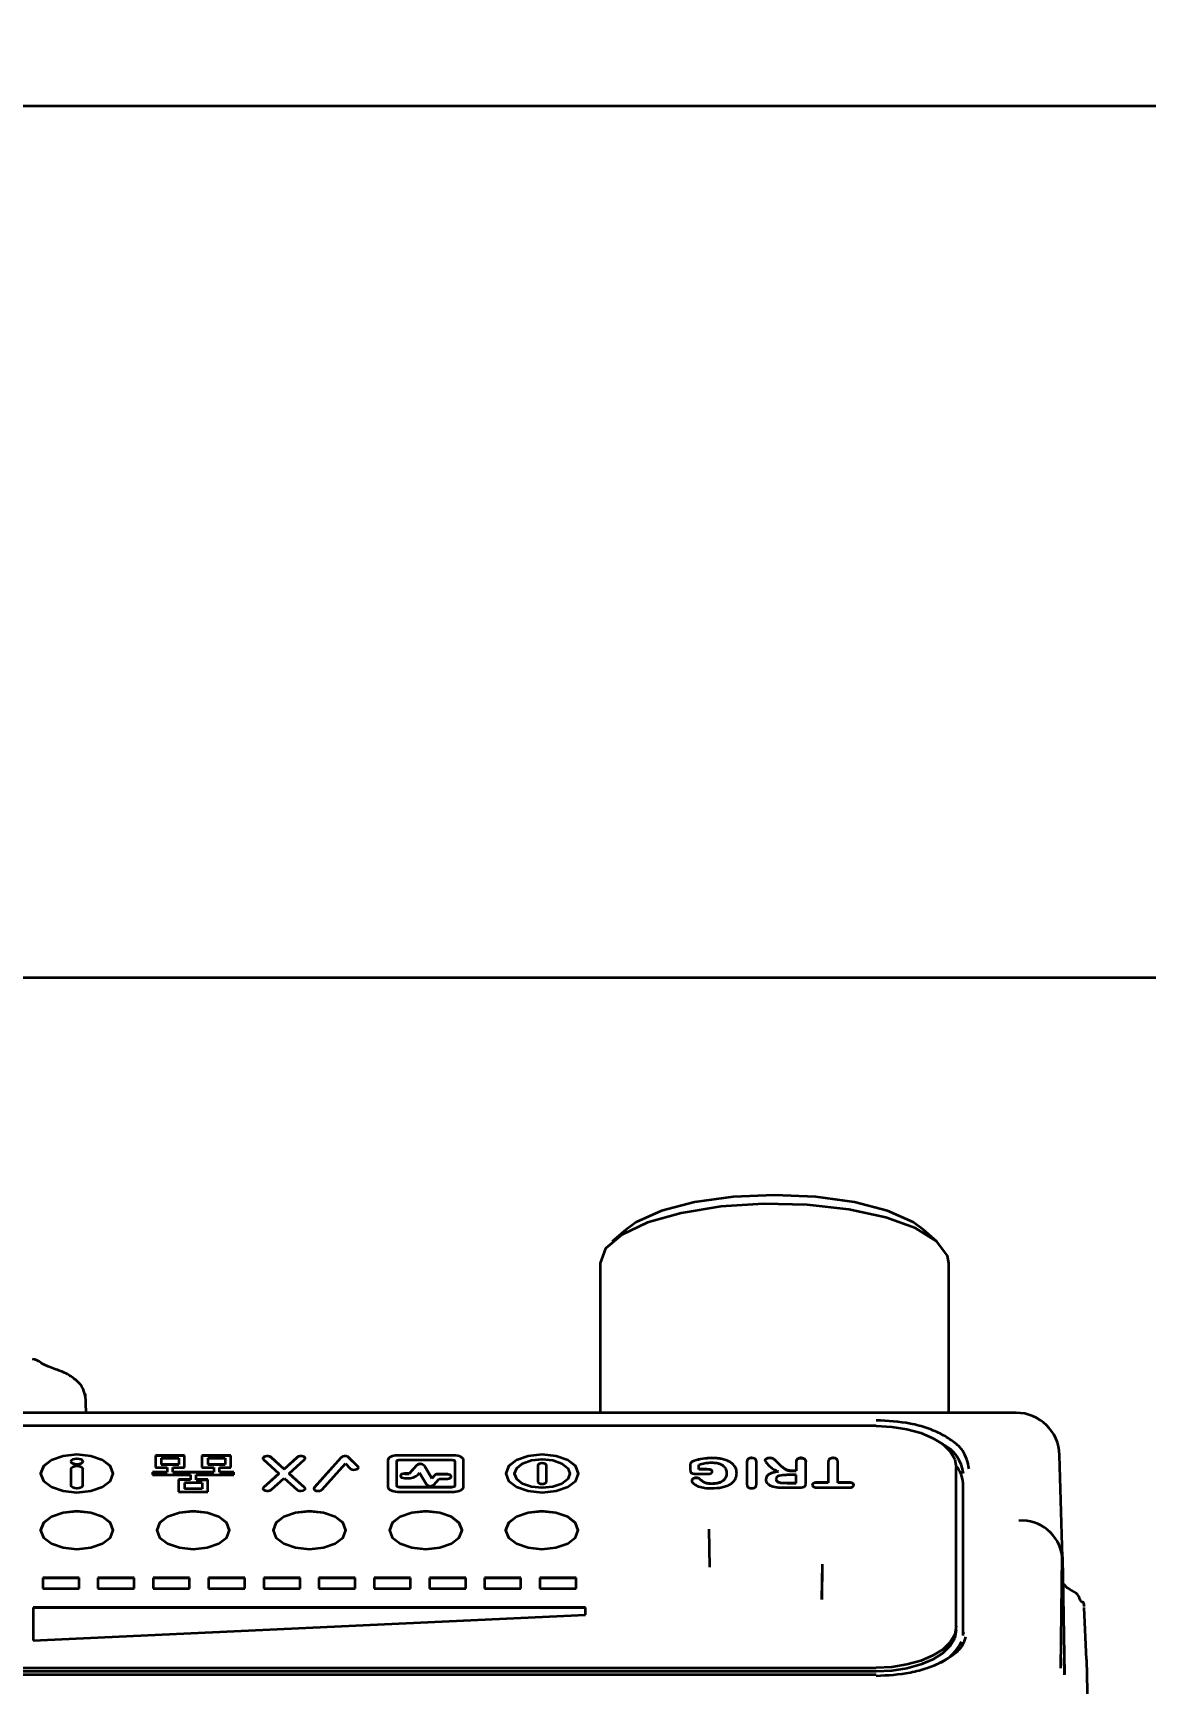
# Paper-space layout 'Blatt1' of a CAD drawing. Header units: millimetres. Extents: x 0 to 1189, y 0 to 841.
# Drawn here: x 229.03 to 236.69, y 649.37 to 660.73 of the extents above; entities that cross this region are included whole.
import ezdxf

# ---------------------------------------------------------------- set-up
doc = ezdxf.new("R2010")
doc.units = ezdxf.units.MM
doc.layers.add('BEMASSUNG', color=1, linetype='Continuous')
doc.styles.add('SLDTEXTSTYLE2', font='TXT', dxfattribs={"width": 0.75})
doc.dimstyles.new('SLDDIMSTYLE2', dxfattribs={"dimtxt": 3.5, "dimasz": 2.5, "dimexe": 0, "dimexo": 0.0625, "dimgap": 0.875, "dimtad": 1, "dimdec": 1, "dimlfac": 5, "dimrnd": 1e-09, "dimzin": 12, "dimdsep": 46, "dimtxsty": 'SLDTEXTSTYLE2', "dimsah": 1, "dimcen": 0.09, "dimadec": 0, "dimazin": 3, "dimtfac": 1, "dimtdec": 1, "dimtofl": 0, "dimtmove": 0, "dimatfit": 3, "dimfxl": 1, "dimfrac": 2, "dimtolj": 1, "dimtzin": 12, "dimarcsym": 0})

# ---------------------------------------------------------------- blocks, each defined once
blk = doc.blocks.new('_D_9')
at = {"layer": 'BEMASSUNG'}
for p, q in [((126.136, 599.232), (126.136, 758.832)), ((252.936, 599.232), (252.936, 758.832)), ((126.136, 756.832), (252.936, 756.832))]:
    blk.add_line(p, q, dxfattribs=at)
for points in [[(126.136, 756.832), (128.636, 756.482), (128.636, 757.182)], [(252.936, 756.832), (250.436, 757.182), (250.436, 756.482)]]:
    blk.add_solid(points, dxfattribs=at)
at = {"layer": 'BEMASSUNG', "insert": (185.657, 761.344), "char_height": 3.5, "attachment_point": 1, "style": 'SLDTEXTSTYLE2'}
blk.add_mtext('634', dxfattribs=at)

psp = doc.layouts.new('Blatt1')

# ---------------------------------------------------------------- linework, layer by layer
at = {"color": 7, "linetype": 'Continuous', "lineweight": 35}
for p, q in [((123.136, 660.232), (255.936, 660.232)), ((129.136, 654.232), (249.936, 654.232)), ((233.112, 652.496), (233.019, 652.414)), ((235.254, 652.414), (235.161, 652.496)), ((232.936, 652.265), (232.936, 651.236)), ((235.336, 651.236), (235.336, 652.265)), ((229.4, 651.236), (229.394, 651.367)), ((235.798, 651.236), (226.074, 651.236)), ((234.836, 651.146), (227.036, 651.146)), ((229.296, 650.901), (229.296, 650.9)), ((229.376, 650.9), (229.376, 650.901)), ((230.076, 650.943), (229.876, 650.943)), ((229.876, 650.943), (229.876, 650.86)), ((229.876, 650.943), (230.076, 650.943)), ((229.916, 650.923), (230.037, 650.923)), ((229.916, 650.923), (229.916, 650.881)), ((229.916, 650.881), (229.916, 650.88)), ((229.916, 650.881), (230.037, 650.881)), ((230.037, 650.88), (229.916, 650.88)), ((230.037, 650.923), (230.037, 650.881)), ((230.037, 650.881), (230.037, 650.88)), ((230.076, 650.86), (230.076, 650.943)), ((230.396, 650.943), (230.196, 650.943)), ((230.196, 650.943), (230.196, 650.86)), ((230.196, 650.943), (230.396, 650.943)), ((230.236, 650.923), (230.357, 650.923)), ((230.236, 650.923), (230.236, 650.881)), ((230.236, 650.881), (230.357, 650.881)), ((230.236, 650.881), (230.236, 650.88)), ((230.357, 650.88), (230.236, 650.88)), ((230.357, 650.923), (230.357, 650.881)), ((230.357, 650.881), (230.357, 650.88)), ((230.396, 650.86), (230.396, 650.943)), ((230.62, 650.914), (230.726, 650.818)), ((230.761, 650.849), (230.672, 650.93)), ((230.672, 650.929), (230.761, 650.849)), ((230.851, 650.93), (230.761, 650.849)), ((230.761, 650.849), (230.851, 650.929)), ((230.796, 650.818), (230.903, 650.914)), ((231.155, 650.929), (230.969, 650.721)), ((230.969, 650.72), (231.155, 650.928)), ((231.023, 650.707), (231.184, 650.886)), ((231.184, 650.886), (231.216, 650.853)), ((231.27, 650.867), (231.201, 650.935)), ((231.201, 650.935), (231.201, 650.934)), ((231.27, 650.866), (231.201, 650.934)), ((231.476, 650.909), (231.476, 650.727)), ((231.536, 650.901), (231.536, 650.735)), ((231.931, 650.943), (231.541, 650.943)), ((231.931, 650.942), (231.541, 650.942)), ((231.556, 650.912), (231.916, 650.912)), ((231.672, 650.874), (231.621, 650.818)), ((231.672, 650.873), (231.621, 650.817)), ((231.778, 650.785), (231.727, 650.872)), ((231.778, 650.784), (231.727, 650.871)), ((231.936, 650.901), (231.936, 650.735)), ((231.996, 650.727), (231.996, 650.909)), ((232.507, 650.874), (232.507, 650.873)), ((232.507, 650.874), (232.507, 650.762)), ((232.567, 650.762), (232.567, 650.874)), ((232.567, 650.762), (232.567, 650.873)), ((233.556, 650.878), (233.556, 650.84)), ((233.584, 650.906), (233.584, 650.905)), ((233.616, 650.847), (233.616, 650.879)), ((233.705, 650.925), (233.705, 650.924)), ((233.946, 650.9), (233.946, 650.741)), ((233.979, 650.925), (233.979, 650.924)), ((234.011, 650.741), (234.011, 650.9)), ((234.07, 650.909), (234.07, 650.908)), ((234.104, 650.925), (234.104, 650.924)), ((234.18, 650.872), (234.152, 650.899)), ((234.152, 650.898), (234.18, 650.872)), ((234.286, 650.9), (234.286, 650.836)), ((234.319, 650.925), (234.319, 650.924)), ((234.351, 650.747), (234.351, 650.9)), ((234.506, 650.9), (234.506, 650.756)), ((234.539, 650.925), (234.539, 650.924)), ((234.571, 650.756), (234.571, 650.9)), ((236.117, 650.243), (236.098, 650.944)), ((229.086, 650.818), (229.086, 650.817)), ((229.296, 650.737), (229.296, 650.849)), ((229.376, 650.737), (229.376, 650.849)), ((229.957, 650.828), (229.856, 650.828)), ((229.856, 650.828), (229.856, 650.808)), ((229.856, 650.828), (229.957, 650.828)), ((229.856, 650.808), (230.117, 650.808)), ((229.876, 650.86), (229.957, 650.86)), ((229.957, 650.86), (229.957, 650.828)), ((229.957, 650.828), (229.957, 650.828)), ((229.996, 650.828), (229.996, 650.86)), ((229.996, 650.86), (230.076, 650.86)), ((230.277, 650.828), (229.996, 650.828)), ((229.996, 650.828), (230.277, 650.828)), ((229.996, 650.828), (229.996, 650.828)), ((230.117, 650.776), (230.036, 650.776)), ((230.036, 650.776), (230.036, 650.693)), ((230.117, 650.775), (230.036, 650.775)), ((230.197, 650.755), (230.076, 650.755)), ((230.076, 650.755), (230.076, 650.713)), ((230.117, 650.808), (230.117, 650.776)), ((230.117, 650.775), (230.117, 650.776)), ((230.156, 650.776), (230.156, 650.808)), ((230.156, 650.808), (230.416, 650.808)), ((230.236, 650.776), (230.156, 650.776)), ((230.156, 650.775), (230.156, 650.776)), ((230.156, 650.775), (230.236, 650.775)), ((230.196, 650.86), (230.277, 650.86)), ((230.197, 650.755), (230.197, 650.713)), ((230.236, 650.693), (230.236, 650.776)), ((230.277, 650.86), (230.277, 650.828)), ((230.277, 650.828), (230.277, 650.828)), ((230.316, 650.828), (230.316, 650.86)), ((230.316, 650.86), (230.396, 650.86)), ((230.416, 650.828), (230.316, 650.828)), ((230.316, 650.828), (230.416, 650.828)), ((230.316, 650.828), (230.316, 650.828)), ((230.416, 650.808), (230.416, 650.828)), ((230.726, 650.818), (230.62, 650.722)), ((230.62, 650.721), (230.726, 650.817)), ((230.672, 650.706), (230.761, 650.787)), ((230.726, 650.817), (230.726, 650.818)), ((230.761, 650.849), (230.761, 650.849)), ((230.761, 650.787), (230.851, 650.706)), ((230.903, 650.722), (230.796, 650.818)), ((230.796, 650.818), (230.796, 650.817)), ((230.796, 650.817), (230.903, 650.721)), ((231.621, 650.818), (231.592, 650.818)), ((231.592, 650.817), (231.621, 650.817)), ((231.592, 650.786), (231.61, 650.786)), ((231.621, 650.817), (231.621, 650.818)), ((231.684, 650.811), (231.694, 650.822)), ((231.694, 650.822), (231.741, 650.742)), ((231.801, 650.81), (231.778, 650.785)), ((231.801, 650.809), (231.778, 650.784)), ((231.778, 650.785), (231.778, 650.784)), ((231.792, 650.74), (231.829, 650.782)), ((231.882, 650.813), (231.81, 650.813)), ((231.882, 650.812), (231.81, 650.812)), ((231.829, 650.782), (231.882, 650.782)), ((232.287, 650.818), (232.287, 650.817)), ((232.347, 650.818), (232.347, 650.817)), ((232.567, 650.762), (232.567, 650.762)), ((232.727, 650.817), (232.727, 650.818)), ((233.566, 650.769), (233.566, 650.769)), ((233.598, 650.788), (233.598, 650.787)), ((233.602, 650.816), (233.678, 650.816)), ((233.669, 650.847), (233.616, 650.847)), ((233.616, 650.847), (233.616, 650.846)), ((233.669, 650.846), (233.616, 650.846)), ((233.622, 650.78), (233.622, 650.779)), ((233.705, 650.748), (233.705, 650.747)), ((233.806, 650.82), (233.806, 650.819)), ((233.876, 650.821), (233.876, 650.82)), ((234.146, 650.779), (234.146, 650.78)), ((234.174, 650.756), (234.174, 650.755)), ((234.174, 650.756), (234.222, 650.753)), ((234.174, 650.755), (234.222, 650.752)), ((234.222, 650.753), (234.286, 650.753)), ((234.222, 650.752), (234.286, 650.752)), ((234.286, 650.808), (234.224, 650.808)), ((234.286, 650.836), (234.262, 650.836)), ((234.262, 650.836), (234.286, 650.836)), ((234.286, 650.836), (234.286, 650.836)), ((234.286, 650.753), (234.286, 650.808)), ((234.286, 650.752), (234.286, 650.753)), ((234.506, 650.756), (234.431, 650.756)), ((234.431, 650.756), (234.431, 650.755)), ((234.506, 650.755), (234.431, 650.755)), ((234.506, 650.756), (234.506, 650.755)), ((234.647, 650.756), (234.571, 650.756)), ((234.571, 650.756), (234.571, 650.755)), ((234.647, 650.755), (234.571, 650.755)), ((234.647, 650.756), (234.647, 650.755)), ((235.386, 649.767), (235.386, 650.86)), ((235.434, 649.704), (235.434, 650.749)), ((229.296, 650.736), (229.296, 650.737)), ((229.376, 650.736), (229.376, 650.737)), ((230.036, 650.693), (230.236, 650.693)), ((230.197, 650.713), (230.076, 650.713)), ((230.076, 650.713), (230.076, 650.713)), ((230.197, 650.713), (230.076, 650.713)), ((230.197, 650.713), (230.197, 650.713)), ((231.536, 650.735), (231.536, 650.734)), ((231.541, 650.693), (231.931, 650.693)), ((231.916, 650.724), (231.556, 650.724)), ((231.556, 650.724), (231.916, 650.724)), ((231.936, 650.734), (231.936, 650.735)), ((234.199, 650.722), (234.31, 650.722)), ((234.431, 650.722), (234.647, 650.722)), ((234.681, 650.739), (234.681, 650.738)), ((229.086, 650.428), (229.086, 650.427)), ((229.586, 650.427), (229.586, 650.428)), ((229.886, 650.428), (229.886, 650.427)), ((230.386, 650.427), (230.386, 650.428)), ((230.686, 650.428), (230.686, 650.427)), ((231.186, 650.427), (231.186, 650.428)), ((231.486, 650.428), (231.486, 650.427)), ((231.986, 650.427), (231.986, 650.428)), ((232.286, 650.428), (232.286, 650.427)), ((232.786, 650.427), (232.786, 650.428)), ((233.692, 650.174), (233.687, 650.434)), ((234.464, 650.195), (234.461, 649.95)), ((234.462, 649.95), (234.466, 650.195)), ((236.106, 649.478), (236.116, 650.248)), ((236.117, 650.238), (236.131, 649.438)), ((229.351, 650.1), (229.101, 650.1)), ((229.101, 650.1), (229.101, 650.027)), ((229.351, 650.099), (229.101, 650.099)), ((229.351, 650.027), (229.351, 650.1)), ((229.731, 650.1), (229.481, 650.1)), ((229.481, 650.1), (229.481, 650.027)), ((229.731, 650.099), (229.481, 650.099)), ((229.731, 650.027), (229.731, 650.1)), ((230.111, 650.1), (229.861, 650.1)), ((229.861, 650.1), (229.861, 650.027)), ((230.111, 650.099), (229.861, 650.099)), ((230.111, 650.027), (230.111, 650.1)), ((230.491, 650.1), (230.241, 650.1)), ((230.241, 650.1), (230.241, 650.027)), ((230.491, 650.099), (230.241, 650.099)), ((230.491, 650.027), (230.491, 650.1)), ((230.871, 650.1), (230.621, 650.1)), ((230.621, 650.1), (230.621, 650.027)), ((230.871, 650.099), (230.621, 650.099)), ((230.871, 650.027), (230.871, 650.1)), ((231.251, 650.1), (231.001, 650.1)), ((231.001, 650.1), (231.001, 650.027)), ((231.251, 650.099), (231.001, 650.099)), ((231.251, 650.027), (231.251, 650.1)), ((231.631, 650.1), (231.381, 650.1)), ((231.381, 650.1), (231.381, 650.027)), ((231.631, 650.099), (231.381, 650.099)), ((231.631, 650.027), (231.631, 650.1)), ((232.011, 650.1), (231.761, 650.1)), ((231.761, 650.1), (231.761, 650.027)), ((232.011, 650.099), (231.761, 650.099)), ((232.011, 650.027), (232.011, 650.1)), ((232.391, 650.1), (232.141, 650.1)), ((232.141, 650.1), (232.141, 650.027)), ((232.391, 650.099), (232.141, 650.099)), ((232.391, 650.027), (232.391, 650.1)), ((232.771, 650.1), (232.521, 650.1)), ((232.521, 650.1), (232.521, 650.027)), ((232.771, 650.099), (232.521, 650.099)), ((232.771, 650.027), (232.771, 650.1)), ((229.101, 650.027), (229.351, 650.027)), ((229.481, 650.027), (229.731, 650.027)), ((229.861, 650.027), (230.111, 650.027)), ((230.241, 650.027), (230.491, 650.027)), ((230.621, 650.027), (230.871, 650.027)), ((231.001, 650.027), (231.251, 650.027)), ((231.381, 650.027), (231.631, 650.027)), ((231.761, 650.027), (232.011, 650.027)), ((232.141, 650.027), (232.391, 650.027)), ((232.521, 650.027), (232.771, 650.027)), ((236.215, 649.995), (236.165, 650.023)), ((232.836, 649.897), (229.036, 649.897)), ((229.036, 649.897), (229.036, 649.668)), ((229.036, 649.896), (232.836, 649.896)), ((229.036, 649.668), (232.836, 649.845)), ((232.836, 649.845), (232.836, 649.897)), ((236.283, 649.538), (236.266, 649.896)), ((235.386, 649.741), (235.386, 649.767)), ((235.436, 649.725), (235.436, 649.718)), ((236.131, 649.438), (236.129, 649.549)), ((236.336, 646.86), (236.286, 649.538)), ((227.036, 649.481), (234.836, 649.481)), ((234.836, 649.455), (227.036, 649.455)), ((234.836, 649.432), (227.036, 649.432))]:
    psp.add_line(p, q, dxfattribs=at)
at = {"color": 7, "linetype": 'Continuous', "lineweight": 35, "flags": 128}
for points in [[(235.161, 652.496), (235.089, 652.547), (234.914, 652.625), (234.686, 652.685), (234.421, 652.722), (234.136, 652.735), (233.852, 652.722), (233.586, 652.685), (233.359, 652.625), (233.184, 652.547), (233.112, 652.496)], [(235.336, 652.265), (235.327, 652.316), (235.252, 652.416), (235.107, 652.506), (234.901, 652.581), (234.647, 652.636), (234.361, 652.668), (234.061, 652.674), (233.766, 652.655), (233.493, 652.611), (233.262, 652.546), (233.085, 652.462), (232.974, 652.367), (232.936, 652.265)], [(234.836, 651.146), (234.944, 651.14), (235.047, 651.124), (235.142, 651.098), (235.225, 651.062), (235.294, 651.019), (235.345, 650.969), (235.376, 650.916), (235.386, 650.86)], [(229.432, 650.938), (229.336, 650.948), (229.241, 650.938), (229.16, 650.91), (229.105, 650.868), (229.086, 650.818), (229.105, 650.768), (229.16, 650.726), (229.241, 650.698), (229.336, 650.688), (229.432, 650.698), (229.513, 650.726), (229.567, 650.768), (229.586, 650.818), (229.567, 650.868), (229.513, 650.91), (229.432, 650.938)], [(229.586, 650.817), (229.567, 650.867), (229.513, 650.909), (229.432, 650.938), (229.336, 650.948), (229.241, 650.938), (229.16, 650.909), (229.105, 650.867), (229.086, 650.817)], [(229.296, 650.901), (229.299, 650.909), (229.308, 650.916), (229.321, 650.92), (229.336, 650.922), (229.352, 650.92), (229.365, 650.916), (229.373, 650.909), (229.376, 650.901)], [(229.376, 650.901), (229.373, 650.893), (229.365, 650.886), (229.352, 650.882), (229.336, 650.88), (229.321, 650.882), (229.308, 650.886), (229.299, 650.893), (229.296, 650.901)], [(229.376, 650.9), (229.373, 650.892), (229.365, 650.886), (229.352, 650.881), (229.336, 650.879), (229.321, 650.881), (229.308, 650.886), (229.299, 650.892), (229.296, 650.9)], [(229.296, 650.849), (229.299, 650.857), (229.308, 650.864), (229.321, 650.868), (229.336, 650.87), (229.352, 650.868), (229.365, 650.864), (229.373, 650.857), (229.376, 650.849)], [(230.672, 650.93), (230.664, 650.935), (230.653, 650.937), (230.642, 650.938), (230.631, 650.936), (230.622, 650.932), (230.617, 650.926), (230.616, 650.92), (230.62, 650.914)], [(230.672, 650.929), (230.664, 650.934), (230.653, 650.937), (230.642, 650.937), (230.631, 650.935), (230.622, 650.931), (230.617, 650.926), (230.616, 650.922)], [(230.903, 650.914), (230.906, 650.92), (230.906, 650.926), (230.9, 650.932), (230.892, 650.936), (230.88, 650.938), (230.869, 650.937), (230.858, 650.935), (230.851, 650.93)], [(230.907, 650.922), (230.905, 650.927), (230.9, 650.931), (230.893, 650.935), (230.884, 650.937), (230.875, 650.937), (230.865, 650.936), (230.857, 650.933), (230.851, 650.929)], [(231.541, 650.943), (231.529, 650.942), (231.516, 650.94), (231.505, 650.937), (231.495, 650.933), (231.487, 650.928), (231.481, 650.922), (231.478, 650.916), (231.476, 650.909)], [(231.541, 650.942), (231.529, 650.942), (231.516, 650.94), (231.505, 650.937), (231.495, 650.932), (231.487, 650.927), (231.481, 650.921), (231.478, 650.915), (231.476, 650.909)], [(231.536, 650.901), (231.537, 650.903), (231.538, 650.905), (231.54, 650.907), (231.542, 650.909), (231.545, 650.91), (231.549, 650.911), (231.552, 650.912), (231.556, 650.912)], [(231.916, 650.912), (231.92, 650.912), (231.924, 650.911), (231.928, 650.91), (231.931, 650.909), (231.933, 650.907), (231.935, 650.905), (231.936, 650.903), (231.936, 650.901)], [(231.996, 650.909), (231.995, 650.916), (231.991, 650.922), (231.985, 650.928), (231.977, 650.933), (231.967, 650.937), (231.956, 650.94), (231.944, 650.942), (231.931, 650.943)], [(231.996, 650.909), (231.995, 650.915), (231.991, 650.921), (231.985, 650.927), (231.977, 650.932), (231.967, 650.937), (231.956, 650.94), (231.944, 650.942), (231.931, 650.942)], [(232.633, 650.938), (232.537, 650.948), (232.442, 650.938), (232.361, 650.91), (232.306, 650.868), (232.287, 650.818), (232.306, 650.768), (232.361, 650.726), (232.442, 650.698), (232.537, 650.688), (232.633, 650.698), (232.714, 650.726), (232.768, 650.768), (232.787, 650.818), (232.768, 650.868), (232.714, 650.91), (232.633, 650.938)], [(232.787, 650.817), (232.768, 650.867), (232.714, 650.909), (232.633, 650.938), (232.537, 650.948), (232.442, 650.938), (232.361, 650.909), (232.306, 650.867), (232.287, 650.817)], [(232.347, 650.818), (232.362, 650.856), (232.403, 650.888), (232.465, 650.909), (232.537, 650.917), (232.61, 650.909), (232.672, 650.888), (232.713, 650.856), (232.727, 650.818)], [(232.567, 650.874), (232.565, 650.88), (232.558, 650.885), (232.549, 650.888), (232.537, 650.89), (232.526, 650.888), (232.516, 650.885), (232.51, 650.88), (232.507, 650.874)], [(232.567, 650.873), (232.565, 650.879), (232.558, 650.884), (232.549, 650.888), (232.537, 650.889), (232.526, 650.888), (232.516, 650.884), (232.51, 650.879), (232.507, 650.873)], [(231.216, 650.853), (231.222, 650.849), (231.23, 650.846), (231.24, 650.844), (231.25, 650.845), (231.259, 650.847), (231.266, 650.85), (231.271, 650.855), (231.273, 650.86)], [(231.592, 650.818), (231.58, 650.816), (231.57, 650.813), (231.564, 650.808), (231.562, 650.802), (231.564, 650.796), (231.57, 650.791), (231.58, 650.788), (231.592, 650.786)], [(231.592, 650.817), (231.58, 650.816), (231.57, 650.812), (231.564, 650.807), (231.562, 650.802)], [(231.912, 650.797), (231.911, 650.8), (231.909, 650.803), (231.907, 650.806), (231.903, 650.808), (231.898, 650.81), (231.893, 650.812), (231.887, 650.813), (231.882, 650.813)], [(231.912, 650.797), (231.911, 650.8), (231.909, 650.803), (231.907, 650.805), (231.903, 650.808), (231.898, 650.81), (231.893, 650.811), (231.887, 650.812), (231.882, 650.812)], [(231.882, 650.782), (231.887, 650.782), (231.893, 650.783), (231.898, 650.784), (231.903, 650.786), (231.907, 650.789), (231.909, 650.791), (231.911, 650.794), (231.912, 650.797)], [(232.727, 650.818), (232.713, 650.78), (232.672, 650.748), (232.61, 650.727), (232.537, 650.719), (232.465, 650.727), (232.403, 650.748), (232.362, 650.78), (232.347, 650.818)], [(232.727, 650.817), (232.713, 650.78), (232.672, 650.748), (232.61, 650.726), (232.537, 650.719), (232.465, 650.726), (232.403, 650.748), (232.362, 650.78), (232.347, 650.817)], [(232.507, 650.762), (232.51, 650.756), (232.516, 650.751), (232.526, 650.748), (232.537, 650.747), (232.549, 650.748), (232.559, 650.751), (232.565, 650.756), (232.567, 650.762)], [(229.376, 650.737), (229.373, 650.729), (229.365, 650.722), (229.352, 650.717), (229.336, 650.716), (229.321, 650.717), (229.308, 650.722), (229.299, 650.729), (229.296, 650.737)], [(229.376, 650.736), (229.373, 650.728), (229.365, 650.721), (229.352, 650.717), (229.336, 650.715), (229.321, 650.717), (229.308, 650.721), (229.299, 650.728), (229.296, 650.736)], [(230.62, 650.722), (230.616, 650.716), (230.617, 650.71), (230.622, 650.705), (230.631, 650.701), (230.642, 650.699), (230.653, 650.699), (230.664, 650.702), (230.672, 650.706)], [(230.62, 650.721), (230.616, 650.715), (230.616, 650.714)], [(230.851, 650.706), (230.858, 650.702), (230.869, 650.699), (230.88, 650.699), (230.892, 650.701), (230.9, 650.705), (230.906, 650.71), (230.906, 650.716), (230.903, 650.722)], [(230.969, 650.721), (230.966, 650.715), (230.968, 650.709), (230.974, 650.704), (230.983, 650.7), (230.995, 650.698), (231.006, 650.699), (231.016, 650.703), (231.023, 650.707)], [(230.969, 650.72), (230.966, 650.714), (230.966, 650.714)], [(231.476, 650.727), (231.478, 650.72), (231.481, 650.714), (231.487, 650.708), (231.495, 650.703), (231.505, 650.699), (231.516, 650.696), (231.529, 650.694), (231.541, 650.693)], [(231.556, 650.724), (231.552, 650.725), (231.549, 650.725), (231.545, 650.726), (231.542, 650.728), (231.54, 650.729), (231.538, 650.731), (231.537, 650.733), (231.536, 650.735)], [(231.556, 650.724), (231.552, 650.724), (231.549, 650.725), (231.545, 650.726), (231.542, 650.727), (231.54, 650.728), (231.538, 650.73), (231.537, 650.732), (231.536, 650.734)], [(231.936, 650.735), (231.936, 650.733), (231.935, 650.731), (231.933, 650.729), (231.931, 650.728), (231.928, 650.726), (231.924, 650.725), (231.92, 650.725), (231.916, 650.724)], [(231.936, 650.734), (231.936, 650.732), (231.935, 650.73), (231.933, 650.728), (231.931, 650.727), (231.928, 650.726), (231.924, 650.725), (231.92, 650.724), (231.916, 650.724)], [(231.931, 650.693), (231.944, 650.694), (231.956, 650.696), (231.967, 650.699), (231.977, 650.703), (231.985, 650.708), (231.991, 650.714), (231.995, 650.72), (231.996, 650.727)], [(229.586, 650.428), (229.567, 650.478), (229.513, 650.52), (229.432, 650.548), (229.336, 650.558), (229.241, 650.548), (229.16, 650.52), (229.105, 650.478), (229.086, 650.428)], [(229.586, 650.427), (229.567, 650.477), (229.513, 650.519), (229.432, 650.547), (229.336, 650.557), (229.241, 650.547), (229.16, 650.519), (229.105, 650.477), (229.086, 650.427)], [(230.386, 650.428), (230.367, 650.478), (230.313, 650.52), (230.232, 650.548), (230.136, 650.558), (230.041, 650.548), (229.96, 650.52), (229.905, 650.478), (229.886, 650.428)], [(230.386, 650.427), (230.367, 650.477), (230.313, 650.519), (230.232, 650.547), (230.136, 650.557), (230.041, 650.547), (229.96, 650.519), (229.905, 650.477), (229.886, 650.427)], [(231.186, 650.428), (231.167, 650.478), (231.113, 650.52), (231.032, 650.548), (230.936, 650.558), (230.841, 650.548), (230.76, 650.52), (230.705, 650.478), (230.686, 650.428)], [(231.186, 650.427), (231.167, 650.477), (231.113, 650.519), (231.032, 650.547), (230.936, 650.557), (230.841, 650.547), (230.76, 650.519), (230.705, 650.477), (230.686, 650.427)], [(231.986, 650.428), (231.967, 650.478), (231.913, 650.52), (231.832, 650.548), (231.736, 650.558), (231.641, 650.548), (231.56, 650.52), (231.505, 650.478), (231.486, 650.428)], [(231.986, 650.427), (231.967, 650.477), (231.913, 650.519), (231.832, 650.547), (231.736, 650.557), (231.641, 650.547), (231.56, 650.519), (231.505, 650.477), (231.486, 650.427)], [(232.786, 650.428), (232.767, 650.478), (232.713, 650.52), (232.632, 650.548), (232.536, 650.558), (232.441, 650.548), (232.36, 650.52), (232.305, 650.478), (232.286, 650.428)], [(232.786, 650.427), (232.767, 650.477), (232.713, 650.519), (232.632, 650.547), (232.536, 650.557), (232.441, 650.547), (232.36, 650.519), (232.305, 650.477), (232.286, 650.427)], [(229.086, 650.428), (229.105, 650.378), (229.16, 650.336), (229.241, 650.308), (229.336, 650.298), (229.432, 650.308), (229.513, 650.336), (229.567, 650.378), (229.586, 650.428)], [(229.886, 650.428), (229.905, 650.378), (229.96, 650.336), (230.041, 650.308), (230.136, 650.298), (230.232, 650.308), (230.313, 650.336), (230.367, 650.378), (230.386, 650.428)], [(230.686, 650.428), (230.705, 650.378), (230.76, 650.336), (230.841, 650.308), (230.936, 650.298), (231.032, 650.308), (231.113, 650.336), (231.167, 650.378), (231.186, 650.428)], [(231.486, 650.428), (231.505, 650.378), (231.56, 650.336), (231.641, 650.308), (231.736, 650.298), (231.832, 650.308), (231.913, 650.336), (231.967, 650.378), (231.986, 650.428)], [(232.286, 650.428), (232.305, 650.378), (232.36, 650.336), (232.441, 650.308), (232.536, 650.298), (232.632, 650.308), (232.713, 650.336), (232.767, 650.378), (232.786, 650.428)], [(235.386, 649.767), (235.376, 649.711), (235.345, 649.658), (235.294, 649.608), (235.225, 649.565), (235.142, 649.529), (235.047, 649.503), (234.944, 649.486), (234.836, 649.481)], [(235.386, 649.741), (235.376, 649.686), (235.345, 649.632), (235.294, 649.582), (235.225, 649.539), (235.142, 649.503), (235.047, 649.477), (234.944, 649.461), (234.836, 649.455)]]:
    psp.add_lwpolyline(points, dxfattribs=at)
at = {"color": 7, "linetype": 'Continuous', "lineweight": 35}
for centre, radius, start, end in [((229.016, 651.496), 0.111, 48.6817, 82.0799), ((235.798, 650.936), 0.3, 1.5011, 90.0015), ((235.177, 650.786), 0.261, 6.8786, 64.0979), ((231.183, 650.892), 0.0457, 66.9108, 127.3153), ((231.183, 650.892), 0.0457, 66.9198, 127.3358), ((231.263, 650.859), 0.0104, 2.5215, 48.336), ((231.263, 650.859), 0.0105, 4.7216, 48.2114), ((231.698, 650.842), 0.0417, 46.2548, 129.579), ((231.698, 650.841), 0.0417, 46.2882, 129.5456), ((235.232, 650.74), 0.202, 2.5107, 40.7409), ((231.617, 650.889), 0.103, 266.1806, 310.5066), ((231.809, 650.8), 0.0126, 86.0953, 130.5823), ((231.809, 650.8), 0.0127, 86.321, 130.3566), ((230.896, 650.713), 0.0108, 5.2735, 51.2816), ((231.767, 650.77), 0.0383, 226.2599, 309.5523), ((235.836, 650.212), 0.282, 7.1505, 94.0431), ((235.136, 649.799), 0.318, 297.0629, 334.6083)]:
    psp.add_arc(centre, radius, start, end, dxfattribs=at)
for points, knots in [([(229.192, 651.535), (229.176, 651.54), (229.15, 651.55), (229.118, 651.564), (229.099, 651.573), (229.091, 651.578), (229.09, 651.579)], [0, 0, 0, 0, 0.440653, 0.760165, 0.943756, 1, 1, 1, 1]), ([(229.395, 651.339), (229.392, 651.36), (229.383, 651.405), (229.335, 651.46), (229.27, 651.505), (229.219, 651.525), (229.192, 651.535)], [0, 0, 0, 0, 0.211196, 0.446733, 0.713299, 1, 1, 1, 1]), ([(235.476, 650.851), (235.465, 650.895), (235.448, 650.967), (235.369, 651.039), (235.286, 651.091), (235.185, 651.133), (235.035, 651.174), (234.915, 651.18), (234.836, 651.184)], [0, 0, 0, 0, 0.167376, 0.27638, 0.401863, 0.542609, 0.696509, 1, 1, 1, 1]), ([(233.584, 650.906), (233.58, 650.905), (233.572, 650.902), (233.562, 650.896), (233.557, 650.887), (233.556, 650.881), (233.556, 650.878)], [0, 0, 0, 0, 0.317355, 0.593775, 0.801882, 1, 1, 1, 1]), ([(233.584, 650.905), (233.58, 650.904), (233.572, 650.901), (233.562, 650.895), (233.557, 650.886), (233.556, 650.881), (233.556, 650.878)], [0, 0, 0, 0, 0.317366, 0.593796, 0.802151, 1, 1, 1, 1]), ([(233.705, 650.925), (233.684, 650.924), (233.643, 650.923), (233.603, 650.912), (233.584, 650.906)], [0, 0, 0, 0, 0.515558, 1, 1, 1, 1]), ([(233.705, 650.924), (233.684, 650.923), (233.643, 650.922), (233.603, 650.911), (233.584, 650.905)], [0, 0, 0, 0, 0.515558, 1, 1, 1, 1]), ([(233.616, 650.879), (233.63, 650.883), (233.658, 650.892), (233.688, 650.893), (233.703, 650.894)], [0, 0, 0, 0, 0.4845907, 1, 1, 1, 1]), ([(233.703, 650.894), (233.711, 650.893), (233.727, 650.893), (233.75, 650.889), (233.77, 650.881), (233.789, 650.868), (233.804, 650.847), (233.806, 650.828), (233.806, 650.82)], [0, 0, 0, 0, 0.172503, 0.337288, 0.47921, 0.612162, 0.81782, 1, 1, 1, 1]), ([(233.876, 650.821), (233.875, 650.834), (233.871, 650.863), (233.841, 650.892), (233.808, 650.909), (233.765, 650.922), (233.729, 650.924), (233.705, 650.925)], [0, 0, 0, 0, 0.177163, 0.389744, 0.522437, 0.672422, 1, 1, 1, 1]), ([(233.876, 650.82), (233.875, 650.833), (233.871, 650.863), (233.841, 650.891), (233.808, 650.908), (233.765, 650.921), (233.729, 650.923), (233.705, 650.924)], [0, 0, 0, 0, 0.177159, 0.389735, 0.522448, 0.672431, 1, 1, 1, 1]), ([(233.979, 650.925), (233.976, 650.925), (233.971, 650.925), (233.964, 650.923), (233.958, 650.92), (233.952, 650.916), (233.947, 650.909), (233.947, 650.903), (233.946, 650.9)], [0, 0, 0, 0, 0.174197, 0.338935, 0.480555, 0.611105, 0.816309, 1, 1, 1, 1]), ([(233.979, 650.924), (233.976, 650.924), (233.971, 650.924), (233.964, 650.922), (233.958, 650.92), (233.952, 650.915), (233.947, 650.908), (233.947, 650.902), (233.946, 650.899)], [0, 0, 0, 0, 0.174205, 0.338952, 0.480681, 0.611085, 0.8163, 1, 1, 1, 1]), ([(234.011, 650.9), (234.011, 650.903), (234.011, 650.909), (234.006, 650.916), (234, 650.92), (233.994, 650.923), (233.987, 650.924), (233.982, 650.925), (233.979, 650.925)], [0, 0, 0, 0, 0.190625, 0.389796, 0.51594, 0.660672, 0.81687, 1, 1, 1, 1]), ([(234.011, 650.899), (234.011, 650.902), (234.011, 650.908), (234.006, 650.915), (234, 650.919), (233.994, 650.922), (233.987, 650.924), (233.982, 650.924), (233.979, 650.924)], [0, 0, 0, 0, 0.190633, 0.389814, 0.515964, 0.660595, 0.816861, 1, 1, 1, 1]), ([(234.104, 650.925), (234.099, 650.925), (234.092, 650.924), (234.082, 650.921), (234.077, 650.918), (234.072, 650.915), (234.071, 650.911), (234.07, 650.909)], [0, 0, 0, 0, 0.322498, 0.595901, 0.714059, 0.819503, 1, 1, 1, 1]), ([(234.104, 650.924), (234.099, 650.924), (234.091, 650.924), (234.081, 650.92), (234.073, 650.916), (234.071, 650.91), (234.07, 650.908)], [0, 0, 0, 0, 0.325012, 0.596325, 0.820641, 1, 1, 1, 1]), ([(234.07, 650.909), (234.075, 650.901), (234.084, 650.885), (234.105, 650.865), (234.131, 650.845), (234.152, 650.836), (234.163, 650.832)], [0, 0, 0, 0, 0.210416, 0.446851, 0.709702, 1, 1, 1, 1]), ([(234.152, 650.899), (234.147, 650.905), (234.137, 650.914), (234.124, 650.922), (234.113, 650.924), (234.107, 650.925), (234.104, 650.925)], [0, 0, 0, 0, 0.432908, 0.688859, 0.82745, 1, 1, 1, 1]), ([(234.152, 650.898), (234.149, 650.902), (234.143, 650.908), (234.133, 650.916), (234.123, 650.922), (234.113, 650.924), (234.107, 650.924), (234.104, 650.924)], [0, 0, 0, 0, 0.277083, 0.433105, 0.688912, 0.829439, 1, 1, 1, 1]), ([(234.262, 650.836), (234.252, 650.837), (234.239, 650.837), (234.222, 650.842), (234.203, 650.851), (234.19, 650.863), (234.18, 650.872)], [0, 0, 0, 0, 0.305051, 0.435775, 0.570408, 1, 1, 1, 1]), ([(234.18, 650.872), (234.19, 650.862), (234.203, 650.85), (234.222, 650.841), (234.239, 650.836), (234.252, 650.836), (234.262, 650.836)], [0, 0, 0, 0, 0.429612, 0.56155, 0.694934, 1, 1, 1, 1]), ([(234.319, 650.925), (234.316, 650.925), (234.311, 650.925), (234.304, 650.923), (234.297, 650.92), (234.291, 650.916), (234.287, 650.909), (234.287, 650.903), (234.286, 650.9)], [0, 0, 0, 0, 0.180115, 0.336394, 0.484301, 0.61204, 0.816188, 1, 1, 1, 1]), ([(234.286, 650.9), (234.287, 650.902), (234.287, 650.908), (234.291, 650.915), (234.297, 650.92), (234.303, 650.922), (234.311, 650.924), (234.316, 650.924), (234.319, 650.924)], [0, 0, 0, 0, 0.183792, 0.387918, 0.512939, 0.661019, 0.817054, 1, 1, 1, 1]), ([(234.351, 650.9), (234.351, 650.903), (234.351, 650.909), (234.346, 650.916), (234.34, 650.92), (234.334, 650.923), (234.327, 650.924), (234.322, 650.925), (234.319, 650.925)], [0, 0, 0, 0, 0.183972, 0.387614, 0.514184, 0.659993, 0.807466, 1, 1, 1, 1]), ([(234.319, 650.924), (234.321, 650.924), (234.327, 650.924), (234.334, 650.922), (234.34, 650.92), (234.346, 650.915), (234.351, 650.908), (234.351, 650.902), (234.351, 650.899)], [0, 0, 0, 0, 0.174442, 0.340168, 0.482878, 0.612498, 0.81632, 1, 1, 1, 1]), ([(234.539, 650.925), (234.538, 650.925), (234.535, 650.925), (234.53, 650.924), (234.523, 650.923), (234.517, 650.92), (234.513, 650.917), (234.511, 650.915), (234.509, 650.912), (234.508, 650.91), (234.507, 650.907), (234.507, 650.904), (234.506, 650.902), (234.506, 650.9)], [0, 0, 0, 0, 0.034837, 0.173837, 0.352244, 0.511414, 0.589725, 0.660353, 0.725217, 0.786562, 0.845597, 0.903337, 1, 1, 1, 1]), ([(234.539, 650.924), (234.536, 650.924), (234.531, 650.924), (234.524, 650.922), (234.517, 650.92), (234.512, 650.916), (234.507, 650.909), (234.507, 650.903), (234.506, 650.9)], [0, 0, 0, 0, 0.1803119, 0.336887, 0.4831145, 0.6121887, 0.7891778, 1, 1, 1, 1]), ([(234.571, 650.9), (234.571, 650.901), (234.571, 650.902), (234.571, 650.904), (234.57, 650.908), (234.569, 650.911), (234.568, 650.913), (234.567, 650.915), (234.565, 650.917), (234.56, 650.92), (234.555, 650.923), (234.548, 650.924), (234.543, 650.925), (234.54, 650.925), (234.539, 650.925)], [0, 0, 0, 0, 0.0180669, 0.0902161, 0.1633993, 0.2392965, 0.2786755, 0.3197634, 0.4055653, 0.4943331, 0.6756634, 0.7746342, 0.9433139, 1, 1, 1, 1]), ([(234.571, 650.9), (234.571, 650.902), (234.571, 650.908), (234.566, 650.915), (234.56, 650.92), (234.554, 650.922), (234.547, 650.924), (234.541, 650.924), (234.539, 650.924)], [0, 0, 0, 0, 0.183464, 0.388317, 0.515446, 0.660608, 0.81778, 1, 1, 1, 1]), ([(233.556, 650.84), (233.557, 650.836), (233.557, 650.831), (233.561, 650.825), (233.566, 650.821), (233.574, 650.818), (233.586, 650.816), (233.595, 650.816), (233.602, 650.816)], [0, 0, 0, 0, 0.1714871, 0.2690098, 0.3805062, 0.5091845, 0.6750223, 1, 1, 1, 1]), ([(233.598, 650.788), (233.595, 650.788), (233.591, 650.788), (233.585, 650.787), (233.58, 650.785), (233.574, 650.782), (233.568, 650.777), (233.567, 650.772), (233.566, 650.769)], [0, 0, 0, 0, 0.177093, 0.323448, 0.462361, 0.60132, 0.822804, 1, 1, 1, 1]), ([(233.598, 650.787), (233.595, 650.787), (233.591, 650.787), (233.585, 650.786), (233.58, 650.784), (233.574, 650.781), (233.568, 650.777), (233.567, 650.771), (233.566, 650.769)], [0, 0, 0, 0, 0.177084, 0.323414, 0.462303, 0.6011, 0.822545, 1, 1, 1, 1]), ([(233.566, 650.769), (233.567, 650.766), (233.57, 650.757), (233.586, 650.742), (233.615, 650.727), (233.656, 650.718), (233.686, 650.717), (233.701, 650.717)], [0, 0, 0, 0, 0.079925, 0.179921, 0.417805, 0.699745, 1, 1, 1, 1]), ([(233.622, 650.78), (233.619, 650.782), (233.613, 650.786), (233.605, 650.788), (233.6, 650.788), (233.598, 650.788)], [0, 0, 0, 0, 0.448376, 0.715739, 1, 1, 1, 1]), ([(233.622, 650.779), (233.619, 650.782), (233.613, 650.785), (233.605, 650.787), (233.6, 650.787), (233.598, 650.787)], [0, 0, 0, 0, 0.448207, 0.715708, 1, 1, 1, 1]), ([(233.705, 650.748), (233.696, 650.748), (233.678, 650.749), (233.648, 650.757), (233.632, 650.771), (233.622, 650.78)], [0, 0, 0, 0, 0.298472, 0.5711763, 1, 1, 1, 1]), ([(233.705, 650.747), (233.696, 650.747), (233.678, 650.748), (233.648, 650.756), (233.632, 650.77), (233.622, 650.779)], [0, 0, 0, 0, 0.298472, 0.5711763, 1, 1, 1, 1]), ([(233.708, 650.831), (233.707, 650.834), (233.707, 650.838), (233.702, 650.842), (233.695, 650.845), (233.684, 650.846), (233.675, 650.847), (233.669, 650.847)], [0, 0, 0, 0, 0.165039, 0.268427, 0.400169, 0.650354, 1, 1, 1, 1]), ([(233.708, 650.831), (233.707, 650.833), (233.707, 650.837), (233.702, 650.841), (233.695, 650.844), (233.684, 650.846), (233.675, 650.846), (233.669, 650.846)], [0, 0, 0, 0, 0.165031, 0.268414, 0.40015, 0.650371, 1, 1, 1, 1]), ([(233.678, 650.816), (233.682, 650.816), (233.688, 650.816), (233.695, 650.818), (233.7, 650.82), (233.703, 650.822), (233.707, 650.826), (233.707, 650.829), (233.708, 650.831)], [0, 0, 0, 0, 0.3202, 0.465905, 0.604785, 0.715663, 0.814372, 1, 1, 1, 1]), ([(233.701, 650.717), (233.726, 650.718), (233.762, 650.719), (233.807, 650.732), (233.833, 650.745), (233.854, 650.762), (233.872, 650.786), (233.875, 650.807), (233.876, 650.821)], [0, 0, 0, 0, 0.326386, 0.477259, 0.610037, 0.720913, 0.823872, 1, 1, 1, 1]), ([(233.806, 650.82), (233.806, 650.811), (233.804, 650.793), (233.788, 650.773), (233.77, 650.76), (233.751, 650.753), (233.729, 650.749), (233.713, 650.748), (233.705, 650.748)], [0, 0, 0, 0, 0.182213, 0.389384, 0.518287, 0.663904, 0.827872, 1, 1, 1, 1]), ([(233.806, 650.819), (233.806, 650.811), (233.804, 650.792), (233.788, 650.772), (233.77, 650.76), (233.751, 650.752), (233.729, 650.748), (233.713, 650.747), (233.705, 650.747)], [0, 0, 0, 0, 0.182294, 0.389393, 0.518295, 0.663909, 0.827874, 1, 1, 1, 1]), ([(234.163, 650.832), (234.151, 650.83), (234.129, 650.826), (234.104, 650.817), (234.088, 650.806), (234.079, 650.794), (234.077, 650.784), (234.076, 650.777)], [0, 0, 0, 0, 0.31895, 0.602414, 0.717944, 0.822656, 1, 1, 1, 1]), ([(234.163, 650.831), (234.15, 650.829), (234.128, 650.825), (234.103, 650.816), (234.088, 650.805), (234.079, 650.794), (234.077, 650.783), (234.076, 650.776)], [0, 0, 0, 0, 0.346942, 0.602437, 0.720478, 0.822638, 1, 1, 1, 1]), ([(234.076, 650.777), (234.077, 650.772), (234.078, 650.761), (234.09, 650.747), (234.107, 650.735), (234.122, 650.73), (234.13, 650.728)], [0, 0, 0, 0, 0.19391, 0.413813, 0.681301, 1, 1, 1, 1]), ([(234.224, 650.808), (234.213, 650.808), (234.196, 650.807), (234.174, 650.804), (234.16, 650.8), (234.152, 650.795), (234.147, 650.788), (234.147, 650.783), (234.146, 650.78)], [0, 0, 0, 0, 0.352804, 0.591414, 0.729652, 0.833264, 0.92007, 1, 1, 1, 1]), ([(234.146, 650.78), (234.147, 650.778), (234.147, 650.772), (234.153, 650.765), (234.162, 650.759), (234.17, 650.757), (234.174, 650.756)], [0, 0, 0, 0, 0.191475, 0.411814, 0.680392, 1, 1, 1, 1]), ([(234.146, 650.779), (234.147, 650.777), (234.147, 650.771), (234.153, 650.764), (234.162, 650.759), (234.17, 650.757), (234.174, 650.755)], [0, 0, 0, 0, 0.191508, 0.411644, 0.680435, 1, 1, 1, 1]), ([(234.431, 650.756), (234.431, 650.756), (234.428, 650.756), (234.423, 650.756), (234.417, 650.755), (234.412, 650.754), (234.407, 650.752), (234.403, 650.75), (234.399, 650.747), (234.396, 650.744), (234.396, 650.74), (234.396, 650.739)], [0, 0, 0, 0, 0.037261, 0.1862, 0.333311, 0.45892, 0.550776, 0.707311, 0.777572, 0.899812, 1, 1, 1, 1]), ([(234.431, 650.755), (234.427, 650.755), (234.42, 650.755), (234.411, 650.753), (234.406, 650.751), (234.402, 650.749), (234.397, 650.745), (234.396, 650.741), (234.396, 650.738)], [0, 0, 0, 0, 0.314573, 0.470708, 0.604538, 0.722342, 0.829889, 1, 1, 1, 1]), ([(234.681, 650.739), (234.681, 650.739), (234.681, 650.741), (234.681, 650.744), (234.678, 650.748), (234.674, 650.751), (234.67, 650.753), (234.662, 650.755), (234.654, 650.756), (234.648, 650.756), (234.647, 650.756)], [0, 0, 0, 0, 0.019702, 0.099241, 0.252702, 0.342579, 0.424048, 0.593618, 0.900517, 1, 1, 1, 1]), ([(234.681, 650.738), (234.681, 650.741), (234.68, 650.745), (234.676, 650.749), (234.672, 650.751), (234.666, 650.753), (234.658, 650.755), (234.651, 650.755), (234.647, 650.755)], [0, 0, 0, 0, 0.170704, 0.274444, 0.394168, 0.527749, 0.673538, 1, 1, 1, 1]), ([(233.946, 650.741), (233.947, 650.739), (233.947, 650.732), (233.952, 650.725), (233.958, 650.721), (233.964, 650.719), (233.971, 650.717), (233.976, 650.717), (233.979, 650.717)], [0, 0, 0, 0, 0.183445, 0.388771, 0.51652, 0.660017, 0.817624, 1, 1, 1, 1]), ([(233.979, 650.717), (233.982, 650.717), (233.987, 650.717), (233.994, 650.719), (234, 650.721), (234.006, 650.726), (234.011, 650.732), (234.011, 650.738), (234.011, 650.741)], [0, 0, 0, 0, 0.180281, 0.336383, 0.480495, 0.610467, 0.80828, 1, 1, 1, 1]), ([(234.13, 650.728), (234.141, 650.726), (234.164, 650.722), (234.187, 650.722), (234.199, 650.722)], [0, 0, 0, 0, 0.491616, 1, 1, 1, 1]), ([(234.31, 650.722), (234.316, 650.722), (234.325, 650.722), (234.336, 650.725), (234.342, 650.728), (234.347, 650.732), (234.351, 650.738), (234.351, 650.743), (234.351, 650.747)], [0, 0, 0, 0, 0.329245, 0.488061, 0.619195, 0.720966, 0.825221, 1, 1, 1, 1]), ([(234.396, 650.739), (234.396, 650.739), (234.396, 650.737), (234.397, 650.734), (234.4, 650.73), (234.403, 650.727), (234.408, 650.725), (234.413, 650.723), (234.418, 650.723), (234.422, 650.722), (234.426, 650.722), (234.429, 650.722), (234.431, 650.722)], [0, 0, 0, 0, 0.019455, 0.0979455, 0.2469395, 0.333868, 0.4214521, 0.6012232, 0.7017485, 0.8044378, 0.8561872, 1, 1, 1, 1]), ([(234.647, 650.722), (234.647, 650.722), (234.649, 650.722), (234.652, 650.722), (234.658, 650.722), (234.664, 650.723), (234.67, 650.725), (234.675, 650.728), (234.677, 650.73), (234.68, 650.733), (234.681, 650.736), (234.681, 650.739), (234.681, 650.739)], [0, 0, 0, 0, 0.0375152, 0.1125176, 0.2619117, 0.3991388, 0.6038806, 0.6904479, 0.7620145, 0.8408985, 0.9775691, 1, 1, 1, 1]), ([(236.116, 650.248), (236.116, 650.247), (236.116, 650.246), (236.117, 650.243), (236.117, 650.24), (236.117, 650.238)], [0, 0, 0, 0, 0.198484, 0.431089, 1, 1, 1, 1]), ([(236.165, 650.023), (236.156, 650.027), (236.142, 650.033), (236.129, 650.059), (236.124, 650.054), (236.124, 650.053)], [0, 0, 0, 0, 0.599101, 0.946209, 1, 1, 1, 1]), ([(236.266, 649.902), (236.267, 649.912), (236.268, 649.925), (236.257, 649.935), (236.251, 649.932), (236.248, 649.935), (236.247, 649.937), (236.246, 649.938), (236.244, 649.94), (236.243, 649.942), (236.24, 649.947), (236.236, 649.957), (236.229, 649.976), (236.219, 649.989), (236.212, 649.997)], [0, 0, 0, 0, 0.255195, 0.304077, 0.350657, 0.381074, 0.401395, 0.413147, 0.42581, 0.454363, 0.486916, 0.562036, 0.733956, 1, 1, 1, 1]), ([(234.836, 649.426), (234.915, 649.43), (235.035, 649.436), (235.185, 649.477), (235.287, 649.519), (235.368, 649.571), (235.433, 649.626), (235.446, 649.674), (235.452, 649.694)], [0, 0, 0, 0, 0.333062, 0.50182, 0.656417, 0.794011, 0.913755, 1, 1, 1, 1]), ([(236.132, 649.432), (236.132, 649.432), (236.132, 649.432), (236.132, 649.433), (236.132, 649.435), (236.132, 649.437), (236.131, 649.438)], [0, 0, 0, 0, 0.062667, 0.143495, 0.357649, 1, 1, 1, 1])]:
    psp.add_open_spline(points, degree=3, knots=knots, dxfattribs=at)

# ---------------------------------------------------------------- dimensions: what is measured, and where the dimension line sits
at = {"layer": 'BEMASSUNG'}
dim = psp.add_linear_dim(base=(252.936, 756.832), p1=(126.136, 599.232), p2=(252.936, 599.232), dimstyle='SLDDIMSTYLE2', dxfattribs=at)
dim.commit()
dim.dimension.update_dxf_attribs({"geometry": '_D_9', "text_midpoint": (189.536, 756.832), "dimtype": 160})

doc.saveas('drawing.dxf')
